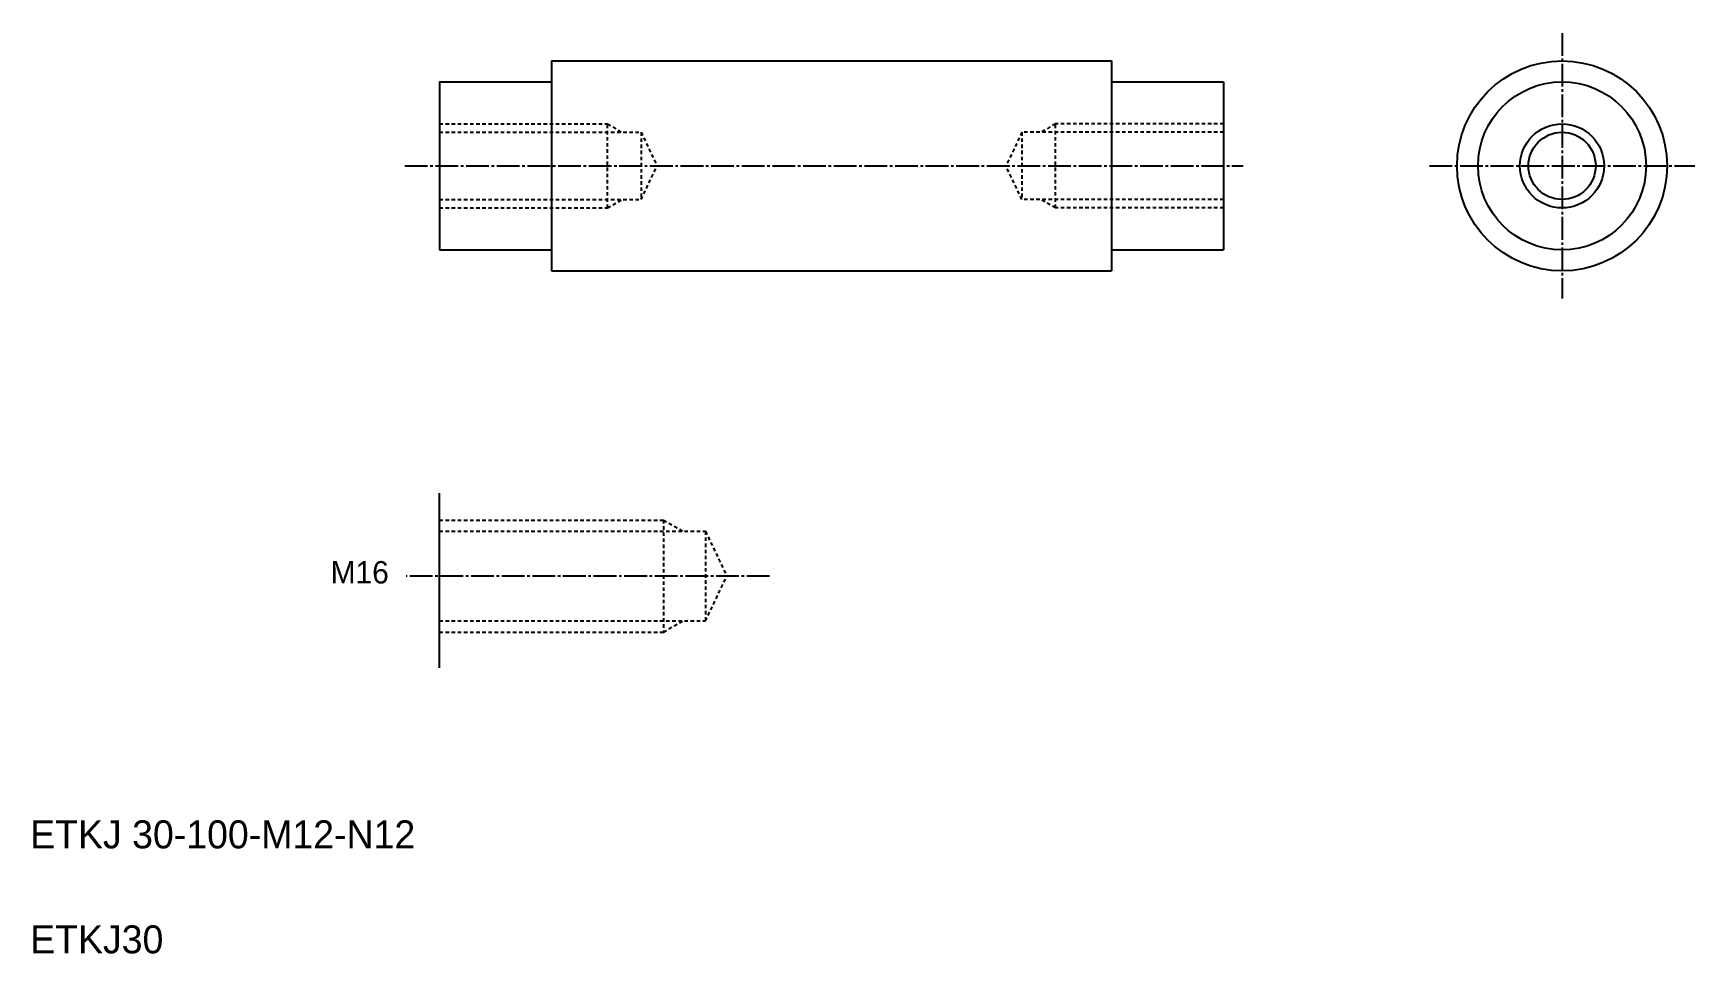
# Model space of a CAD drawing. Extents: x 10 to 248, y 10 to 141.
import ezdxf
from ezdxf.enums import TextEntityAlignment as Align

# ---------------------------------------------------------------- set-up
doc = ezdxf.new("R2010")
doc.units = 0
doc.header["$LTSCALE"] = 0.25
doc.linetypes.add('CENTER', pattern=[17.5, 13, -1.5, 1.5, -1.5])
doc.linetypes.add('DASHED', pattern=[3.5, 2, -1.5])
doc.layers.get('0').update_dxf_attribs({"linetype": 'CONTINUOUS'})
doc.layers.add('CENTER', color=1, linetype='CENTER')
doc.styles.get("Standard").update_dxf_attribs({"font": 'txt', "height": 3.2})

msp = doc.modelspace()

# ---------------------------------------------------------------- linework, layer by layer
at = {"color": 7, "linetype": 'CONTINUOUS'}
for p, q in [((84.45, 137.49), (164.45, 137.49)), ((84.45, 137.49), (84.45, 107.49)), ((164.45, 137.49), (164.45, 107.49)), ((68.45, 134.49), (84.45, 134.49)), ((68.45, 134.49), (68.45, 110.49)), ((164.45, 134.49), (180.45, 134.49)), ((180.45, 134.49), (180.45, 110.49)), ((68.45, 110.49), (84.45, 110.49)), ((164.45, 110.49), (180.45, 110.49)), ((84.45, 107.49), (164.45, 107.49))]:
    msp.add_line(p, q, dxfattribs=at)
at = {"color": 3, "linetype": 'DASHED'}
for p, q in [((68.45, 128.49), (92.45, 128.49)), ((92.45, 116.49), (92.45, 128.49)), ((92.45, 128.49), (94.53, 127.29)), ((156.45, 128.49), (154.37, 127.29)), ((180.45, 128.49), (156.45, 128.49)), ((156.45, 116.49), (156.45, 128.49)), ((68.45, 127.29), (97.25, 127.29)), ((97.25, 127.29), (97.25, 117.69)), ((97.25, 127.29), (99.54, 122.49)), ((151.65, 127.29), (149.37, 122.49)), ((180.45, 127.29), (151.65, 127.29)), ((151.65, 127.29), (151.65, 117.69)), ((97.25, 117.69), (99.54, 122.49)), ((151.65, 117.69), (149.37, 122.49)), ((68.45, 117.69), (97.25, 117.69)), ((68.45, 116.49), (92.45, 116.49)), ((92.45, 116.49), (94.53, 117.69)), ((180.45, 117.69), (151.65, 117.69)), ((156.45, 116.49), (154.37, 117.69)), ((180.45, 116.49), (156.45, 116.49)), ((68.45, 71.89), (100.45, 71.89)), ((100.45, 71.89), (103.22, 70.29)), ((100.45, 71.89), (100.45, 55.89)), ((68.45, 70.29), (106.45, 70.29)), ((106.45, 70.29), (109.5, 63.89)), ((106.45, 70.29), (106.45, 57.49)), ((106.45, 57.49), (109.5, 63.89)), ((68.45, 57.49), (106.45, 57.49)), ((100.45, 55.89), (103.22, 57.49)), ((68.45, 55.89), (100.45, 55.89))]:
    msp.add_line(p, q, dxfattribs=at)
for p, q in [((180.45, 128.49), (180.45, 128.49)), ((180.45, 122.49), (180.45, 122.49)), ((68.45, 50.8), (68.45, 75.72))]:
    msp.add_line(p, q)
for radius in [15, 12, 4.8]:
    msp.add_circle((228.79, 122.49), radius)
at = {"color": 3}
msp.add_circle((228.79, 122.49), 6.01, dxfattribs=at)
at = {"layer": 'CENTER', "color": 1, "linetype": 'CENTER'}
for p, q in [((228.79, 141.44), (228.79, 103.54)), ((63.52, 122.49), (183.24, 122.49)), ((209.84, 122.49), (247.74, 122.49)), ((115.6, 63.89), (63.68, 63.89))]:
    msp.add_line(p, q, dxfattribs=at)

# ---------------------------------------------------------------- texts
at = {"color": 7, "linetype": 'CONTINUOUS'}
msp.add_text('M16', height=3.2, dxfattribs=at).set_placement((61.23, 64.44), align=Align.MIDDLE_RIGHT)
for s, p in [('ETKJ 30-100-M12-N12', (10, 25)), ('ETKJ30', (10, 10))]:
    msp.add_text(s, height=4).set_placement(p)

doc.saveas('drawing.dxf')
